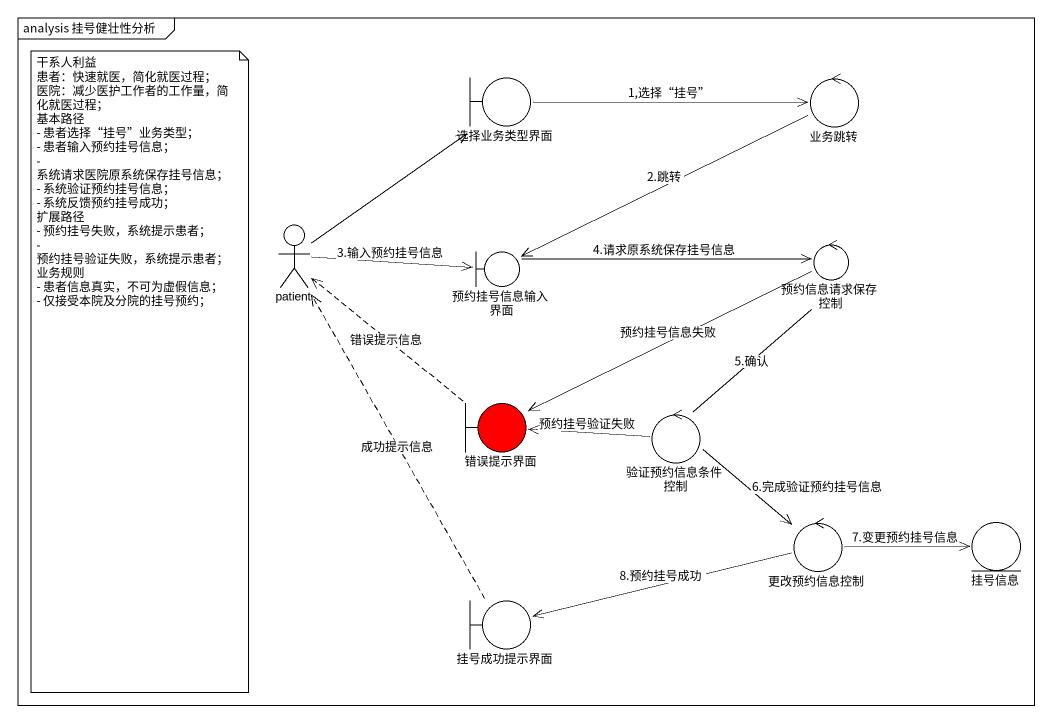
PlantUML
@startuml
mainframe analysis 挂号健壮性分析
boundary 选择业务类型界面
control 业务跳转
actor patient
boundary 预约挂号信息输入界面
control 预约信息请求保存控制
boundary 错误提示界面 #FF0000
control 验证预约信息条件控制
control 更改预约信息控制
entity 挂号信息
boundary 挂号成功提示界面
选择业务类型界面 -right-> 业务跳转 : 1,选择“挂号”
业务跳转 -left-> 预约挂号信息输入界面 : 2.跳转
patient -up-> 选择业务类型界面
patient -right-> 预约挂号信息输入界面 : 3.输入预约挂号信息
预约挂号信息输入界面 -right-> 预约信息请求保存控制 : 4.请求原系统保存挂号信息
预约信息请求保存控制 -left-> 错误提示界面 : 预约挂号信息失败
预约信息请求保存控制 -- 验证预约信息条件控制 : 5.确认
错误提示界面 .up.> patient : 错误提示信息
验证预约信息条件控制 -left-> 错误提示界面 : 预约挂号验证失败
验证预约信息条件控制 --> 更改预约信息控制 : 6.完成验证预约挂号信息
更改预约信息控制 -right-> 挂号信息 : 7.变更预约挂号信息
更改预约信息控制 -left-> 挂号成功提示界面 : 8.预约挂号成功
挂号成功提示界面 .up.> patient : 成功提示信息
note as N1
  干系人利益
  患者：快速就医，简化就医过程；
  医院：减少医护工作者的工作量，简化就医过程；
  基本路径
  - 患者选择“挂号”业务类型；
  - 患者输入预约挂号信息；
  - 系统请求医院原系统保存挂号信息；
  - 系统验证预约挂号信息；
  - 系统反馈预约挂号成功；
  扩展路径
  - 预约挂号失败，系统提示患者；
  - 预约挂号验证失败，系统提示患者；
  业务规则
  - 患者信息真实，不可为虚假信息；
  - 仅接受本院及分院的挂号预约；
end note
@enduml
